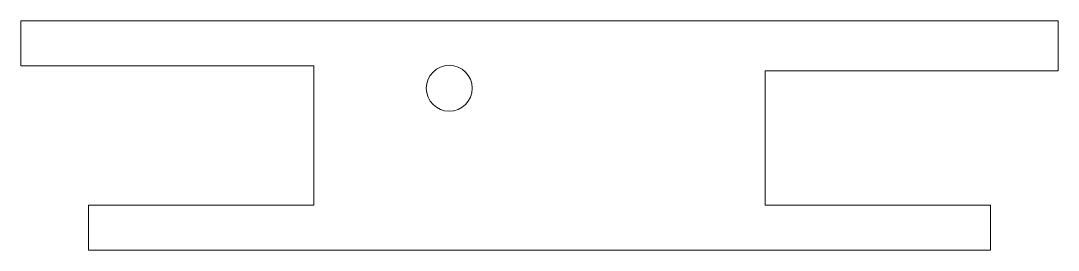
# Model space of a CAD drawing. Header units: millimetres. Extents: x -161 to 424, y 41 to 170.
import ezdxf

# ---------------------------------------------------------------- set-up
doc = ezdxf.new("R2010")
doc.units = ezdxf.units.MM

msp = doc.modelspace()

# ---------------------------------------------------------------- linework, layer by layer
at = {"color": 7, "linetype": 'Continuous', "lineweight": 15}
for p, q in [((-160.63, 170.41), (-160.63, 145.01)), ((423.57, 170.41), (-160.63, 170.41)), ((423.57, 170.41), (423.57, 142.16)), ((-160.63, 145.01), (4.47, 145.01)), ((4.47, 66.29), (4.47, 145.01)), ((423.57, 142.16), (258.47, 142.16)), ((258.47, 66.29), (258.47, 142.16)), ((-122.53, 40.89), (-122.53, 66.29)), ((-122.53, 66.29), (4.47, 66.29)), ((385.47, 66.29), (258.47, 66.29)), ((385.47, 40.89), (385.47, 66.29)), ((385.47, 40.89), (-122.53, 40.89))]:
    msp.add_line(p, q, dxfattribs=at)
msp.add_circle((80.67, 132.31), 12.93, dxfattribs=at)

doc.saveas('drawing.dxf')
